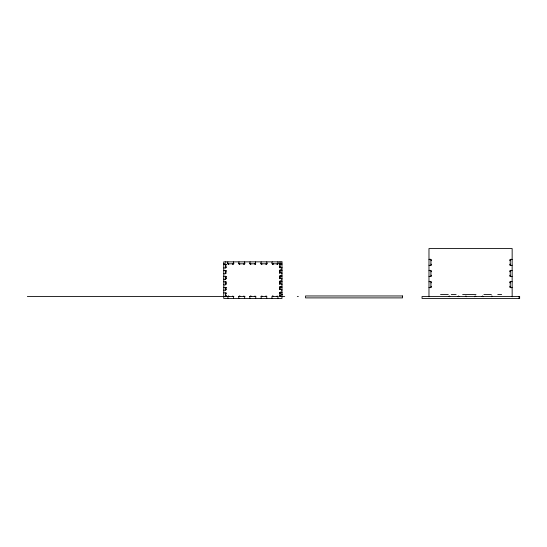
<?xml version="1.0" encoding="UTF-8"?>
<svg xmlns="http://www.w3.org/2000/svg" width="547" height="547" viewBox="0 0 547 547"><rect width="100%" height="100%" fill="white"/><g stroke="black" fill="none" stroke-linecap="round" stroke-linejoin="round"><path stroke-width="0.82" d="M226.239 292.932L225.74 292.912L225.685 296.754M279.469 293.465L280.392 292.912M227.901 263.716C230.82 265.015 226.219 264.433 227.901 261.856M233.446 296.59C231.039 295.647 234.54 295.77 233.446 298.457M238.991 263.77C241.624 264.474 237.658 264.769 238.991 261.856M244.536 296.59C242.116 295.647 245.651 295.763 244.536 298.457M250.082 263.77C252.7 264.502 248.755 264.755 250.082 261.856M255.627 296.59C253.152 295.653 256.796 295.742 255.627 298.457M261.172 263.77C263.873 264.42 259.77 264.823 261.172 261.856M273.377 263.798C272.768 265.514 271.114 262.574 272.262 261.856M277.808 296.59C275.326 295.695 278.97 295.722 277.808 298.457M233.446 263.77C230.513 264.57 235.073 264.892 233.446 261.856M244.536 263.77C241.61 264.584 246.164 264.905 244.536 261.856M255.634 263.77L255.47 264.187L255.627 261.856M266.724 263.77C263.763 264.563 268.351 264.898 266.717 261.856M277.814 263.77C274.881 264.577 279.428 264.885 277.808 261.856M448.663 296.515L449.319 295.968L449.778 296.754M465.299 296.515L465.955 295.968L466.413 296.754M481.934 296.515L482.591 295.968L483.049 296.754M238.991 296.59C241.911 295.339 237.316 295.777 238.991 298.457M250.082 296.59C253.008 295.387 248.4 295.763 250.082 298.457M261.172 296.59C261.931 295.681 262.861 296.296 261.213 296.31M272.262 296.59L272.768 295.961L273.377 296.515M273.37 263.798L272.83 264.31L272.262 263.77M226.253 289.083L225.733 289.028M226.232 287.462L225.979 288.549M226.219 264.509L223.744 264.351M226.239 283.62L225.733 283.483M226.219 281.972L226.068 283.066M226.212 278.149L225.74 278.491M226.13 295.626L225.713 295.407M225.685 279.25L225.685 276.276L226.15 276.577L225.733 276.823M225.713 264.905L226.164 264.618L225.713 265.459M225.713 267.401L226.219 266.683M223.744 263.798L225.685 263.798L225.685 267.955L226.239 267.401L225.713 266.847M225.713 293.465L226.164 293.178L225.713 294.019M225.713 295.954L226.184 295.722L225.713 296.515M225.733 271.278L226.178 270.471M280.03 272.392L279.538 272.68L281.972 272.946M225.733 282.368C227.012 281.678 224.167 281.021 225.685 284.727M280.03 277.938L279.538 278.225L281.972 278.491M225.733 287.913C227.026 287.264 224.222 286.532 225.685 290.19L223.744 290.136M280.03 283.483L279.538 283.77L281.972 284.037M280.03 289.028L279.538 289.315L281.972 289.582M430.974 260.741C432.41 260.297 430.099 258.307 428.978 259.634M430.974 271.832C432.41 271.394 430.079 269.411 428.978 270.724M430.974 282.922C432.41 282.478 430.086 280.543 428.978 281.821M223.744 273.5C224.441 274.58 227.354 273.117 225.733 272.392M225.733 290.136L226.178 289.329L225.74 289.582M280.03 263.798L279.469 264.324L280.03 264.905M280.03 266.293C278.526 266.471 280.495 268.741 281.972 267.401M280.03 266.847L279.599 267.757M281.972 292.351C280.912 291.407 278.375 292.782 280.03 293.465M280.03 294.847C278.573 294.956 280.372 297.322 281.972 295.961M280.03 295.401L279.524 296.194M225.74 271.832C227.169 271.278 225.07 269.623 223.744 270.724M225.74 284.037C227.354 283.353 224.721 286.149 223.744 284.59M510.221 264.071C508.484 264.755 511.459 266.245 512.156 265.179M510.221 275.162C508.491 275.797 511.445 277.411 512.156 276.276M510.221 286.252C508.505 286.881 511.431 288.515 512.156 287.366M225.685 273.5L225.685 270.485M225.685 267.955L223.744 267.955M512.156 259.634C511.39 258.451 508.532 260.181 510.221 260.748M227.812 263.798L233.863 263.798M238.772 263.798L244.803 263.798M249.685 263.798L255.729 263.798M260.659 263.798L267.237 263.798M272.132 263.798L278.163 263.798M279.298 263.798L281.972 263.798M280.392 264.351L279.483 265.015M281.486 264.351L281.972 264.351M428.978 265.179C429.662 266.252 432.595 264.796 430.974 264.078M281.486 267.955L281.972 267.955M281.972 270.17C280.515 268.85 278.334 271.469 280.392 270.724M281.486 270.724L281.972 270.724M512.156 270.724C511.39 269.562 508.519 271.25 510.221 271.838M281.486 273.5L281.972 273.5M281.972 275.715C278.102 275.483 280.262 277.233 279.517 278.697M223.744 276.276L225.685 276.276M280.392 276.276L279.572 276.488L280.03 276.83M281.486 276.276L281.972 276.276M428.978 276.276C429.641 277.261 432.609 275.941 430.974 275.168M223.744 279.045C224.414 280.064 227.361 278.697 225.733 277.938M281.486 279.045L281.972 279.045M281.972 281.261C281.165 280.064 278.355 281.801 280.03 282.375M223.744 281.821L225.685 281.821M280.392 281.821C278.833 282.17 280.126 282.922 279.496 284.187M281.486 281.821L281.972 281.821M512.156 281.821C511.404 280.618 508.525 282.355 510.221 282.929M281.486 284.59L281.972 284.59M281.972 286.806C281.172 285.582 278.355 287.353 280.03 287.92M223.744 287.366L225.685 287.366M280.392 287.366C278.779 287.667 280.18 288.481 279.476 289.63M281.486 287.366L281.972 287.366M428.978 287.366C429.627 288.331 432.615 287.045 430.974 286.259M281.486 290.136L281.972 290.136M223.744 292.912L225.713 292.912M281.486 292.912L281.972 292.912M281.37 294.573L282.553 294.573M440.54 294.573L448.287 294.573M451.241 294.573L456.123 294.573M462.639 294.573L475.999 294.573M483.869 294.573L491.384 294.573M497.756 294.573L501.654 294.573M27.35 296.515L226.793 296.515M227.743 296.515L233.897 296.515M238.636 296.515L245.035 296.515M249.678 296.515L255.928 296.515M261.11 296.515L266.786 296.515L266.717 298.457M272.085 296.515L278.17 296.515M284.727 296.515L280.03 296.515L280.03 292.351M297.315 296.515L298.354 296.515M279.975 271.278C279.339 271.291 279.804 271.955 279.565 273.247M226.143 277.602L225.713 277.384L226.157 276.515M229.008 296.515L228.366 296.002L227.901 296.59M228.919 296.207L227.942 296.31L227.901 298.457M266.649 296.283C265.056 296.269 265.931 295.736 266.717 296.515M273.37 296.515C272.7 294.915 271.189 297.671 272.262 298.457M492.471 296.515L491.821 295.968L491.363 296.754M475.835 296.515L475.131 295.982L474.728 296.754M459.2 296.515L458.543 295.968L458.092 296.754M519.089 296.515L519.089 298.457M512.156 296.789L512.156 248.543L428.978 248.543L428.978 296.789M510.221 259.545L510.221 265.582M510.221 270.478L510.221 276.522M510.221 281.418L510.221 287.455M430.92 259.545L430.92 265.582M430.92 270.478L430.92 276.522M430.92 281.418L430.92 287.455M280.03 261.856L280.03 267.818M280.03 269.924L280.03 273.233M280.03 275.408L280.03 278.697M280.03 280.864L280.03 284.242M280.03 286.354L280.03 289.616M261.172 296.515L261.172 298.457M225.685 261.856L225.685 262.341M255.456 264.16L254.519 263.798L255.422 264.228M281.972 261.856L223.744 261.856L223.744 298.457L281.972 298.457L281.972 261.856M402.578 295.961L305.534 295.961L305.534 297.896L402.578 297.896L402.578 295.961M519.65 296.515L422.052 296.515L422.052 298.457L519.65 298.457L519.65 296.515"/></g></svg>
